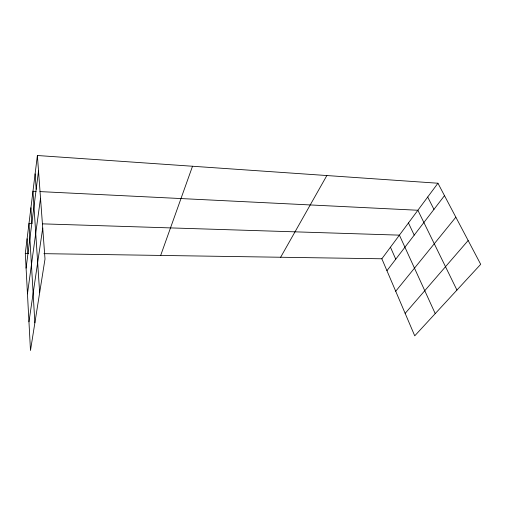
<?xml version="1.0" encoding="UTF-8"?>
<svg xmlns="http://www.w3.org/2000/svg" width="506" height="506" viewBox="0 0 506 506"><rect width="100%" height="100%" fill="white"/><g stroke="black" fill="none" stroke-linecap="round" stroke-linejoin="round"><path stroke-width="0.76" d="M37.381 155.513L45.009 259.009L30.486 350.487L25.3 253.386L37.381 155.513L437.943 183.229L480.7 264.315L414.737 335.826L381.859 258.781L437.943 183.229M26.091 268.142L38.519 171.009M27.463 293.841L40.524 198.2M28.956 321.803L42.732 228.054M160.674 255.435L192.52 166.246M280.647 257.25L326.851 175.544M386.938 270.685L444.489 195.645M395.717 291.254L455.849 217.194M405.161 313.378L468.151 240.514M25.3 253.386L28.406 253.43M43.921 253.664L381.859 258.781M32.15 223.525L29 223.431L34.876 322.828M42.396 223.854L399.411 235.138L435.23 313.612M36.084 191.407L32.966 191.255L39.651 292.784M39.974 191.597L417.88 210.256L456.943 290.077M427.697 197.03L433.965 209.37M408.456 222.95L414.212 235.126M390.455 247.194L395.749 259.198M35.116 173.862L36.185 189.263M30.929 207.751L31.878 222.918M27.103 238.781L27.938 253.683"/></g></svg>
